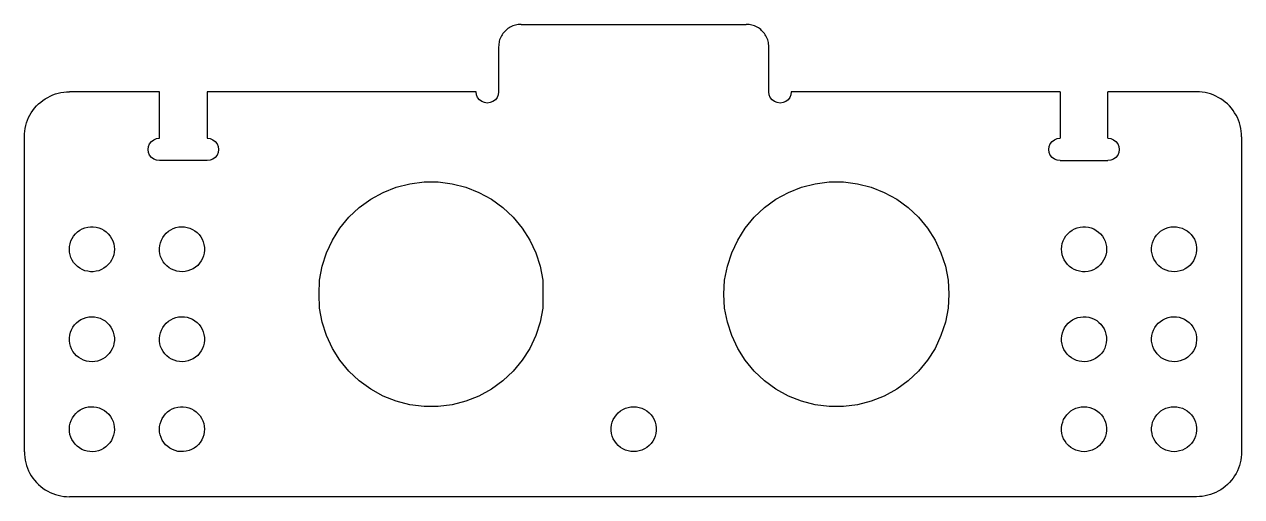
# Model space of a CAD drawing. Extents: x -14.2 to 14.2, y -6.9 to 6.9.
# Drawn here: x 0.64 to 14.16, y 1.66 to 6.91 of the extents above; entities that cross this region are included whole.
import ezdxf

# ---------------------------------------------------------------- set-up
doc = ezdxf.new("R2010")
doc.units = 0
doc.header["$MEASUREMENT"] = 0
doc.layers.get('0').update_dxf_attribs({"linetype": 'CONTINUOUS'})

msp = doc.modelspace()

# ---------------------------------------------------------------- linework, layer by layer
for p, q in [((6.079, 6.894), (6.064, 6.889)), ((6.094, 6.898), (6.079, 6.894)), ((6.109, 6.902), (6.094, 6.898)), ((6.125, 6.904), (6.109, 6.902)), ((6.141, 6.906), (6.125, 6.904)), ((6.156, 6.906), (6.141, 6.906)), ((6.156, 6.906), (8.656, 6.906)), ((8.672, 6.906), (8.656, 6.906)), ((8.688, 6.904), (8.672, 6.906)), ((8.703, 6.902), (8.688, 6.904)), ((8.718, 6.898), (8.703, 6.902)), ((8.734, 6.894), (8.718, 6.898)), ((8.748, 6.889), (8.734, 6.894)), ((5.93, 6.763), (5.924, 6.748)), ((5.937, 6.777), (5.93, 6.763)), ((5.945, 6.79), (5.937, 6.777)), ((5.954, 6.803), (5.945, 6.79)), ((5.964, 6.816), (5.954, 6.803)), ((5.974, 6.827), (5.964, 6.816)), ((5.985, 6.838), (5.974, 6.827)), ((5.997, 6.849), (5.985, 6.838)), ((6.009, 6.859), (5.997, 6.849)), ((6.022, 6.867), (6.009, 6.859)), ((6.036, 6.875), (6.022, 6.867)), ((6.05, 6.882), (6.036, 6.875)), ((6.064, 6.889), (6.05, 6.882)), ((8.763, 6.882), (8.748, 6.889)), ((8.777, 6.875), (8.763, 6.882)), ((8.79, 6.867), (8.777, 6.875)), ((8.803, 6.859), (8.79, 6.867)), ((8.816, 6.849), (8.803, 6.859)), ((8.827, 6.838), (8.816, 6.849)), ((8.838, 6.827), (8.827, 6.838)), ((8.849, 6.816), (8.838, 6.827)), ((8.859, 6.803), (8.849, 6.816)), ((8.867, 6.79), (8.859, 6.803)), ((8.875, 6.777), (8.867, 6.79)), ((8.882, 6.763), (8.875, 6.777)), ((8.889, 6.748), (8.882, 6.763)), ((5.907, 6.672), (5.906, 6.656)), ((5.906, 6.656), (5.906, 6.156)), ((5.908, 6.688), (5.907, 6.672)), ((5.911, 6.703), (5.908, 6.688)), ((5.914, 6.718), (5.911, 6.703)), ((5.918, 6.734), (5.914, 6.718)), ((5.924, 6.748), (5.918, 6.734)), ((8.894, 6.734), (8.889, 6.748)), ((8.898, 6.718), (8.894, 6.734)), ((8.902, 6.703), (8.898, 6.718)), ((8.904, 6.688), (8.902, 6.703)), ((8.906, 6.672), (8.904, 6.688)), ((8.906, 6.656), (8.906, 6.672)), ((8.906, 6.156), (8.906, 6.656)), ((0.873, 6.078), (0.9, 6.094)), ((0.9, 6.094), (0.928, 6.109)), ((0.928, 6.109), (0.957, 6.121)), ((0.957, 6.121), (0.986, 6.132)), ((0.986, 6.132), (1.016, 6.141)), ((1.016, 6.141), (1.047, 6.147)), ((1.047, 6.147), (1.078, 6.152)), ((1.078, 6.152), (1.109, 6.155)), ((1.109, 6.155), (1.141, 6.156)), ((2.141, 6.156), (1.141, 6.156)), ((2.141, 5.641), (2.141, 6.156)), ((5.656, 6.156), (2.672, 6.156)), ((2.672, 6.156), (2.672, 5.641)), ((5.661, 6.124), (5.656, 6.156)), ((5.673, 6.094), (5.661, 6.124)), ((5.693, 6.068), (5.673, 6.094)), ((5.89, 6.094), (5.87, 6.068)), ((5.902, 6.124), (5.89, 6.094)), ((5.906, 6.156), (5.902, 6.124)), ((8.911, 6.124), (8.906, 6.156)), ((8.923, 6.094), (8.911, 6.124)), ((8.943, 6.068), (8.923, 6.094)), ((9.14, 6.094), (9.12, 6.068)), ((9.152, 6.124), (9.14, 6.094)), ((9.156, 6.156), (9.152, 6.124)), ((12.141, 6.156), (9.156, 6.156)), ((12.141, 6.156), (12.141, 5.641)), ((13.656, 6.156), (12.672, 6.156)), ((12.672, 5.641), (12.672, 6.156)), ((13.688, 6.155), (13.656, 6.156)), ((13.719, 6.152), (13.688, 6.155)), ((13.75, 6.147), (13.719, 6.152)), ((13.781, 6.141), (13.75, 6.147)), ((13.811, 6.132), (13.781, 6.141)), ((13.84, 6.121), (13.811, 6.132)), ((13.869, 6.109), (13.84, 6.121)), ((13.897, 6.094), (13.869, 6.109)), ((13.924, 6.078), (13.897, 6.094)), ((0.718, 5.924), (0.736, 5.95)), ((0.736, 5.95), (0.755, 5.975)), ((0.755, 5.975), (0.776, 5.999)), ((0.776, 5.999), (0.798, 6.021)), ((0.798, 6.021), (0.822, 6.042)), ((0.822, 6.042), (0.847, 6.061)), ((0.847, 6.061), (0.873, 6.078)), ((5.719, 6.048), (5.693, 6.068)), ((5.749, 6.036), (5.719, 6.048)), ((5.781, 6.031), (5.749, 6.036)), ((5.814, 6.036), (5.781, 6.031)), ((5.844, 6.048), (5.814, 6.036)), ((5.87, 6.068), (5.844, 6.048)), ((8.969, 6.048), (8.943, 6.068)), ((8.999, 6.036), (8.969, 6.048)), ((9.031, 6.031), (8.999, 6.036)), ((9.064, 6.036), (9.031, 6.031)), ((9.094, 6.048), (9.064, 6.036)), ((9.12, 6.068), (9.094, 6.048)), ((13.95, 6.061), (13.924, 6.078)), ((13.975, 6.042), (13.95, 6.061)), ((13.999, 6.021), (13.975, 6.042)), ((14.021, 5.999), (13.999, 6.021)), ((14.042, 5.975), (14.021, 5.999)), ((14.061, 5.95), (14.042, 5.975)), ((14.078, 5.924), (14.061, 5.95)), ((0.665, 5.811), (0.676, 5.84)), ((0.676, 5.84), (0.688, 5.869)), ((0.688, 5.869), (0.702, 5.897)), ((0.702, 5.897), (0.718, 5.924)), ((14.094, 5.897), (14.078, 5.924)), ((14.109, 5.869), (14.094, 5.897)), ((14.121, 5.84), (14.109, 5.869)), ((14.132, 5.811), (14.121, 5.84)), ((0.641, 5.656), (0.642, 5.688)), ((0.642, 5.688), (0.645, 5.719)), ((0.645, 5.719), (0.649, 5.75)), ((0.649, 5.75), (0.656, 5.781)), ((0.656, 5.781), (0.665, 5.811)), ((14.141, 5.781), (14.132, 5.811)), ((14.147, 5.75), (14.141, 5.781)), ((14.152, 5.719), (14.147, 5.75)), ((14.155, 5.688), (14.152, 5.719)), ((14.156, 5.656), (14.155, 5.688)), ((0.641, 2.156), (0.641, 5.656)), ((2.016, 5.516), (2.02, 5.548)), ((2.02, 5.548), (2.032, 5.578)), ((2.032, 5.578), (2.052, 5.604)), ((2.052, 5.604), (2.078, 5.624)), ((2.078, 5.624), (2.108, 5.636)), ((2.108, 5.636), (2.141, 5.641)), ((2.672, 5.641), (2.704, 5.636)), ((2.704, 5.636), (2.734, 5.624)), ((2.734, 5.624), (2.76, 5.604)), ((2.76, 5.604), (2.78, 5.578)), ((2.78, 5.578), (2.793, 5.548)), ((2.793, 5.548), (2.797, 5.516)), ((12.016, 5.516), (12.02, 5.548)), ((12.02, 5.548), (12.032, 5.578)), ((12.032, 5.578), (12.052, 5.604)), ((12.052, 5.604), (12.078, 5.624)), ((12.078, 5.624), (12.108, 5.636)), ((12.108, 5.636), (12.141, 5.641)), ((12.672, 5.641), (12.704, 5.636)), ((12.704, 5.636), (12.734, 5.624)), ((12.734, 5.624), (12.76, 5.604)), ((12.76, 5.604), (12.78, 5.578)), ((12.78, 5.578), (12.793, 5.548)), ((12.793, 5.548), (12.797, 5.516)), ((14.156, 5.656), (14.156, 2.156)), ((2.02, 5.483), (2.016, 5.516)), ((2.032, 5.453), (2.02, 5.483)), ((2.052, 5.427), (2.032, 5.453)), ((2.078, 5.407), (2.052, 5.427)), ((2.108, 5.395), (2.078, 5.407)), ((2.734, 5.407), (2.704, 5.395)), ((2.76, 5.427), (2.734, 5.407)), ((2.78, 5.453), (2.76, 5.427)), ((2.793, 5.483), (2.78, 5.453)), ((2.797, 5.516), (2.793, 5.483)), ((12.02, 5.483), (12.016, 5.516)), ((12.032, 5.453), (12.02, 5.483)), ((12.052, 5.427), (12.032, 5.453)), ((12.078, 5.407), (12.052, 5.427)), ((12.108, 5.395), (12.078, 5.407)), ((12.734, 5.407), (12.704, 5.395)), ((12.76, 5.427), (12.734, 5.407)), ((12.78, 5.453), (12.76, 5.427)), ((12.793, 5.483), (12.78, 5.453)), ((12.797, 5.516), (12.793, 5.483)), ((2.141, 5.391), (2.108, 5.395)), ((2.672, 5.391), (2.141, 5.391)), ((2.704, 5.395), (2.672, 5.391)), ((12.141, 5.391), (12.108, 5.395)), ((12.141, 5.391), (12.672, 5.391)), ((12.704, 5.395), (12.672, 5.391)), ((4.922, 5.134), (5.078, 5.154)), ((5.078, 5.154), (5.235, 5.154)), ((5.235, 5.154), (5.39, 5.134)), ((9.422, 5.134), (9.578, 5.154)), ((9.578, 5.154), (9.735, 5.154)), ((9.735, 5.154), (9.89, 5.134)), ((4.486, 4.962), (4.624, 5.037)), ((4.624, 5.037), (4.77, 5.095)), ((4.77, 5.095), (4.922, 5.134)), ((5.39, 5.134), (5.543, 5.095)), ((5.543, 5.095), (5.688, 5.037)), ((5.688, 5.037), (5.826, 4.962)), ((8.986, 4.962), (9.124, 5.037)), ((9.124, 5.037), (9.27, 5.095)), ((9.27, 5.095), (9.422, 5.134)), ((9.89, 5.134), (10.043, 5.095)), ((10.043, 5.095), (10.188, 5.037)), ((10.188, 5.037), (10.326, 4.962)), ((4.245, 4.762), (4.359, 4.869)), ((4.359, 4.869), (4.486, 4.962)), ((5.826, 4.962), (5.953, 4.869)), ((5.953, 4.869), (6.067, 4.762)), ((8.745, 4.762), (8.859, 4.869)), ((8.859, 4.869), (8.986, 4.962)), ((10.326, 4.962), (10.453, 4.869)), ((10.453, 4.869), (10.567, 4.762)), ((4.145, 4.641), (4.245, 4.762)), ((6.067, 4.762), (6.168, 4.641)), ((8.645, 4.641), (8.745, 4.762)), ((10.567, 4.762), (10.668, 4.641)), ((1.208, 4.577), (1.231, 4.599)), ((1.231, 4.599), (1.257, 4.617)), ((1.257, 4.617), (1.284, 4.632)), ((1.284, 4.632), (1.313, 4.644)), ((1.313, 4.644), (1.344, 4.652)), ((1.344, 4.652), (1.375, 4.656)), ((1.375, 4.656), (1.406, 4.656)), ((1.406, 4.656), (1.437, 4.652)), ((1.437, 4.652), (1.468, 4.644)), ((1.468, 4.644), (1.497, 4.632)), ((1.497, 4.632), (1.525, 4.617)), ((1.525, 4.617), (1.55, 4.599)), ((1.55, 4.599), (1.573, 4.577)), ((2.216, 4.585), (2.24, 4.606)), ((2.24, 4.606), (2.266, 4.623)), ((2.266, 4.623), (2.294, 4.637)), ((2.294, 4.637), (2.324, 4.647)), ((2.324, 4.647), (2.355, 4.654)), ((2.355, 4.654), (2.386, 4.656)), ((2.386, 4.656), (2.417, 4.655)), ((2.417, 4.655), (2.448, 4.649)), ((2.448, 4.649), (2.478, 4.64)), ((2.478, 4.64), (2.507, 4.627)), ((2.507, 4.627), (2.534, 4.611)), ((2.534, 4.611), (2.558, 4.592)), ((4.061, 4.508), (4.145, 4.641)), ((6.168, 4.641), (6.252, 4.508)), ((8.561, 4.508), (8.645, 4.641)), ((10.668, 4.641), (10.752, 4.508)), ((12.225, 4.579), (12.249, 4.6)), ((12.249, 4.6), (12.274, 4.618)), ((12.274, 4.618), (12.302, 4.633)), ((12.302, 4.633), (12.331, 4.645)), ((12.331, 4.645), (12.362, 4.652)), ((12.362, 4.652), (12.393, 4.656)), ((12.393, 4.656), (12.424, 4.656)), ((12.424, 4.656), (12.455, 4.651)), ((12.455, 4.651), (12.486, 4.643)), ((12.486, 4.643), (12.515, 4.632)), ((12.515, 4.632), (12.542, 4.616)), ((12.542, 4.616), (12.567, 4.598)), ((12.567, 4.598), (12.59, 4.576)), ((13.232, 4.585), (13.256, 4.606)), ((13.256, 4.606), (13.282, 4.623)), ((13.282, 4.623), (13.31, 4.637)), ((13.31, 4.637), (13.34, 4.647)), ((13.34, 4.647), (13.371, 4.654)), ((13.371, 4.654), (13.402, 4.656)), ((13.402, 4.656), (13.433, 4.655)), ((13.433, 4.655), (13.464, 4.649)), ((13.464, 4.649), (13.494, 4.64)), ((13.494, 4.64), (13.523, 4.627)), ((13.523, 4.627), (13.55, 4.611)), ((13.55, 4.611), (13.574, 4.591)), ((1.143, 4.438), (1.148, 4.468)), ((1.148, 4.468), (1.158, 4.498)), ((1.158, 4.498), (1.172, 4.527)), ((1.172, 4.527), (1.188, 4.553)), ((1.188, 4.553), (1.208, 4.577)), ((1.573, 4.577), (1.593, 4.553)), ((1.593, 4.553), (1.61, 4.527)), ((1.61, 4.527), (1.623, 4.498)), ((1.623, 4.498), (1.633, 4.468)), ((1.633, 4.468), (1.639, 4.438)), ((2.144, 4.449), (2.151, 4.479)), ((2.151, 4.479), (2.163, 4.509)), ((2.163, 4.509), (2.177, 4.536)), ((2.177, 4.536), (2.195, 4.562)), ((2.195, 4.562), (2.216, 4.585)), ((2.558, 4.592), (2.58, 4.569)), ((2.58, 4.569), (2.599, 4.544)), ((2.599, 4.544), (2.615, 4.517)), ((2.615, 4.517), (2.627, 4.488)), ((2.627, 4.488), (2.635, 4.458)), ((3.994, 4.366), (4.061, 4.508)), ((6.252, 4.508), (6.318, 4.366)), ((8.494, 4.366), (8.561, 4.508)), ((10.752, 4.508), (10.818, 4.366)), ((12.158, 4.44), (12.165, 4.47)), ((12.165, 4.47), (12.175, 4.5)), ((12.175, 4.5), (12.188, 4.529)), ((12.188, 4.529), (12.205, 4.555)), ((12.205, 4.555), (12.225, 4.579)), ((12.59, 4.576), (12.61, 4.551)), ((12.61, 4.551), (12.626, 4.525)), ((12.626, 4.525), (12.639, 4.496)), ((12.639, 4.496), (12.649, 4.466)), ((12.649, 4.466), (12.655, 4.435)), ((13.16, 4.449), (13.167, 4.479)), ((13.167, 4.479), (13.178, 4.509)), ((13.178, 4.509), (13.193, 4.537)), ((13.193, 4.537), (13.211, 4.562)), ((13.211, 4.562), (13.232, 4.585)), ((13.574, 4.591), (13.596, 4.569)), ((13.596, 4.569), (13.615, 4.544)), ((13.615, 4.544), (13.631, 4.517)), ((13.631, 4.517), (13.643, 4.488)), ((13.643, 4.488), (13.651, 4.457)), ((1.141, 4.406), (1.143, 4.438)), ((1.143, 4.375), (1.141, 4.406)), ((1.148, 4.344), (1.143, 4.375)), ((1.158, 4.314), (1.148, 4.344)), ((1.633, 4.344), (1.623, 4.314)), ((1.639, 4.375), (1.633, 4.344)), ((1.639, 4.438), (1.641, 4.406)), ((1.641, 4.406), (1.639, 4.375)), ((2.141, 4.417), (2.144, 4.449)), ((2.141, 4.386), (2.141, 4.417)), ((2.146, 4.355), (2.141, 4.386)), ((2.154, 4.325), (2.146, 4.355)), ((2.63, 4.333), (2.619, 4.304)), ((2.637, 4.364), (2.63, 4.333)), ((2.635, 4.458), (2.64, 4.426)), ((2.64, 4.395), (2.637, 4.364)), ((2.64, 4.426), (2.64, 4.395)), ((3.946, 4.217), (3.994, 4.366)), ((6.318, 4.366), (6.367, 4.217)), ((8.446, 4.217), (8.494, 4.366)), ((10.818, 4.366), (10.867, 4.217)), ((12.156, 4.408), (12.158, 4.44)), ((12.158, 4.377), (12.156, 4.408)), ((12.164, 4.346), (12.158, 4.377)), ((12.173, 4.316), (12.164, 4.346)), ((12.648, 4.342), (12.638, 4.312)), ((12.654, 4.373), (12.648, 4.342)), ((12.656, 4.404), (12.654, 4.373)), ((12.655, 4.435), (12.656, 4.404)), ((13.157, 4.418), (13.16, 4.449)), ((13.157, 4.386), (13.157, 4.418)), ((13.162, 4.355), (13.157, 4.386)), ((13.17, 4.325), (13.162, 4.355)), ((13.645, 4.333), (13.634, 4.304)), ((13.653, 4.364), (13.645, 4.333)), ((13.651, 4.457), (13.655, 4.426)), ((13.656, 4.395), (13.653, 4.364)), ((13.655, 4.426), (13.656, 4.395)), ((1.172, 4.286), (1.158, 4.314)), ((1.188, 4.259), (1.172, 4.286)), ((1.208, 4.235), (1.188, 4.259)), ((1.231, 4.214), (1.208, 4.235)), ((1.257, 4.195), (1.231, 4.214)), ((1.284, 4.18), (1.257, 4.195)), ((1.525, 4.195), (1.497, 4.18)), ((1.55, 4.214), (1.525, 4.195)), ((1.573, 4.235), (1.55, 4.214)), ((1.593, 4.259), (1.573, 4.235)), ((1.61, 4.286), (1.593, 4.259)), ((1.623, 4.314), (1.61, 4.286)), ((2.166, 4.296), (2.154, 4.325)), ((2.182, 4.268), (2.166, 4.296)), ((2.201, 4.243), (2.182, 4.268)), ((2.223, 4.221), (2.201, 4.243)), ((2.247, 4.201), (2.223, 4.221)), ((2.274, 4.185), (2.247, 4.201)), ((2.541, 4.207), (2.515, 4.189)), ((2.565, 4.227), (2.541, 4.207)), ((2.586, 4.25), (2.565, 4.227)), ((2.604, 4.276), (2.586, 4.25)), ((2.619, 4.304), (2.604, 4.276)), ((3.916, 4.063), (3.946, 4.217)), ((6.367, 4.217), (6.396, 4.063)), ((8.416, 4.063), (8.446, 4.217)), ((10.867, 4.217), (10.896, 4.063)), ((12.186, 4.288), (12.173, 4.316)), ((12.203, 4.261), (12.186, 4.288)), ((12.223, 4.237), (12.203, 4.261)), ((12.245, 4.215), (12.223, 4.237)), ((12.27, 4.196), (12.245, 4.215)), ((12.298, 4.181), (12.27, 4.196)), ((12.538, 4.194), (12.511, 4.179)), ((12.564, 4.212), (12.538, 4.194)), ((12.587, 4.234), (12.564, 4.212)), ((12.607, 4.258), (12.587, 4.234)), ((12.624, 4.284), (12.607, 4.258)), ((12.638, 4.312), (12.624, 4.284)), ((13.182, 4.296), (13.17, 4.325)), ((13.198, 4.269), (13.182, 4.296)), ((13.216, 4.244), (13.198, 4.269)), ((13.238, 4.221), (13.216, 4.244)), ((13.263, 4.201), (13.238, 4.221)), ((13.29, 4.185), (13.263, 4.201)), ((13.557, 4.207), (13.53, 4.189)), ((13.581, 4.227), (13.557, 4.207)), ((13.602, 4.25), (13.581, 4.227)), ((13.62, 4.276), (13.602, 4.25)), ((13.634, 4.304), (13.62, 4.276)), ((1.313, 4.168), (1.284, 4.18)), ((1.344, 4.161), (1.313, 4.168)), ((1.375, 4.157), (1.344, 4.161)), ((1.406, 4.157), (1.375, 4.157)), ((1.437, 4.161), (1.406, 4.157)), ((1.468, 4.168), (1.437, 4.161)), ((1.497, 4.18), (1.468, 4.168)), ((2.303, 4.172), (2.274, 4.185)), ((2.333, 4.163), (2.303, 4.172)), ((2.364, 4.158), (2.333, 4.163)), ((2.395, 4.156), (2.364, 4.158)), ((2.426, 4.159), (2.395, 4.156)), ((2.457, 4.165), (2.426, 4.159)), ((2.487, 4.176), (2.457, 4.165)), ((2.515, 4.189), (2.487, 4.176)), ((3.915, 3.906), (3.916, 4.063)), ((6.396, 4.063), (6.397, 3.906)), ((8.406, 3.906), (8.416, 4.063)), ((10.896, 4.063), (10.905, 3.906)), ((12.327, 4.169), (12.298, 4.181)), ((12.357, 4.161), (12.327, 4.169)), ((12.388, 4.157), (12.357, 4.161)), ((12.42, 4.157), (12.388, 4.157)), ((12.451, 4.16), (12.42, 4.157)), ((12.481, 4.168), (12.451, 4.16)), ((12.511, 4.179), (12.481, 4.168)), ((13.318, 4.172), (13.29, 4.185)), ((13.348, 4.163), (13.318, 4.172)), ((13.379, 4.158), (13.348, 4.163)), ((13.411, 4.156), (13.379, 4.158)), ((13.442, 4.159), (13.411, 4.156)), ((13.473, 4.165), (13.442, 4.159)), ((13.502, 4.175), (13.473, 4.165)), ((13.53, 4.189), (13.502, 4.175)), ((3.916, 3.75), (3.915, 3.906)), ((6.397, 3.906), (6.396, 3.75)), ((8.416, 3.75), (8.406, 3.906)), ((10.905, 3.906), (10.896, 3.75)), ((1.328, 3.648), (1.358, 3.654)), ((1.358, 3.654), (1.39, 3.656)), ((1.39, 3.656), (1.421, 3.654)), ((1.421, 3.654), (1.452, 3.649)), ((2.324, 3.647), (2.354, 3.654)), ((2.354, 3.654), (2.386, 3.656)), ((2.386, 3.656), (2.417, 3.655)), ((2.417, 3.655), (2.448, 3.65)), ((2.448, 3.65), (2.478, 3.64)), ((3.946, 3.595), (3.916, 3.75)), ((6.396, 3.75), (6.367, 3.595)), ((8.446, 3.595), (8.416, 3.75)), ((10.896, 3.75), (10.867, 3.595)), ((12.337, 3.646), (12.367, 3.653)), ((12.367, 3.653), (12.398, 3.656)), ((12.398, 3.656), (12.43, 3.655)), ((12.43, 3.655), (12.461, 3.65)), ((12.461, 3.65), (12.491, 3.641)), ((13.339, 3.647), (13.369, 3.654)), ((13.369, 3.654), (13.401, 3.656)), ((13.401, 3.656), (13.432, 3.655)), ((13.432, 3.655), (13.463, 3.65)), ((13.463, 3.65), (13.493, 3.641)), ((1.164, 3.512), (1.179, 3.539)), ((1.179, 3.539), (1.197, 3.565)), ((1.197, 3.565), (1.219, 3.588)), ((1.219, 3.588), (1.243, 3.608)), ((1.243, 3.608), (1.269, 3.625)), ((1.269, 3.625), (1.298, 3.638)), ((1.298, 3.638), (1.328, 3.648)), ((1.452, 3.649), (1.482, 3.639)), ((1.482, 3.639), (1.51, 3.626)), ((1.51, 3.626), (1.537, 3.609)), ((1.537, 3.609), (1.561, 3.589)), ((1.561, 3.589), (1.583, 3.566)), ((1.583, 3.566), (1.601, 3.541)), ((1.601, 3.541), (1.616, 3.514)), ((2.162, 3.508), (2.177, 3.536)), ((2.177, 3.536), (2.195, 3.562)), ((2.195, 3.562), (2.216, 3.585)), ((2.216, 3.585), (2.24, 3.606)), ((2.24, 3.606), (2.266, 3.623)), ((2.266, 3.623), (2.294, 3.637)), ((2.294, 3.637), (2.324, 3.647)), ((2.478, 3.64), (2.507, 3.628)), ((2.507, 3.628), (2.533, 3.611)), ((2.533, 3.611), (2.558, 3.592)), ((2.558, 3.592), (2.58, 3.569)), ((2.58, 3.569), (2.599, 3.544)), ((2.599, 3.544), (2.615, 3.517)), ((2.615, 3.517), (2.627, 3.488)), ((3.994, 3.446), (3.946, 3.595)), ((6.367, 3.595), (6.318, 3.446)), ((8.494, 3.446), (8.446, 3.595)), ((10.867, 3.595), (10.818, 3.446)), ((12.177, 3.506), (12.191, 3.534)), ((12.191, 3.534), (12.209, 3.56)), ((12.209, 3.56), (12.23, 3.583)), ((12.23, 3.583), (12.253, 3.604)), ((12.253, 3.604), (12.279, 3.621)), ((12.279, 3.621), (12.307, 3.636)), ((12.307, 3.636), (12.337, 3.646)), ((12.491, 3.641), (12.52, 3.629)), ((12.52, 3.629), (12.547, 3.613)), ((12.547, 3.613), (12.572, 3.594)), ((12.572, 3.594), (12.594, 3.572)), ((12.594, 3.572), (12.613, 3.547)), ((12.613, 3.547), (12.629, 3.52)), ((12.629, 3.52), (12.641, 3.491)), ((13.178, 3.508), (13.192, 3.535)), ((13.192, 3.535), (13.21, 3.561)), ((13.21, 3.561), (13.231, 3.585)), ((13.231, 3.585), (13.255, 3.605)), ((13.255, 3.605), (13.281, 3.623)), ((13.281, 3.623), (13.309, 3.637)), ((13.309, 3.637), (13.339, 3.647)), ((13.493, 3.641), (13.522, 3.628)), ((13.522, 3.628), (13.549, 3.612)), ((13.549, 3.612), (13.573, 3.592)), ((13.573, 3.592), (13.595, 3.57)), ((13.595, 3.57), (13.614, 3.545)), ((13.614, 3.545), (13.63, 3.518)), ((13.63, 3.518), (13.642, 3.489)), ((1.141, 3.421), (1.145, 3.452)), ((1.141, 3.39), (1.141, 3.421)), ((1.145, 3.358), (1.141, 3.39)), ((1.145, 3.452), (1.153, 3.483)), ((1.153, 3.483), (1.164, 3.512)), ((1.616, 3.514), (1.628, 3.484)), ((1.628, 3.484), (1.636, 3.454)), ((1.636, 3.454), (1.64, 3.423)), ((1.64, 3.392), (1.636, 3.36)), ((1.64, 3.423), (1.64, 3.392)), ((2.141, 3.417), (2.144, 3.448)), ((2.141, 3.386), (2.141, 3.417)), ((2.146, 3.354), (2.141, 3.386)), ((2.144, 3.448), (2.151, 3.479)), ((2.151, 3.479), (2.162, 3.508)), ((2.627, 3.488), (2.635, 3.458)), ((2.635, 3.458), (2.64, 3.427)), ((2.64, 3.396), (2.637, 3.364)), ((2.64, 3.427), (2.64, 3.396)), ((4.061, 3.304), (3.994, 3.446)), ((6.318, 3.446), (6.252, 3.304)), ((8.561, 3.304), (8.494, 3.446)), ((10.818, 3.446), (10.752, 3.304)), ((12.156, 3.414), (12.159, 3.445)), ((12.157, 3.383), (12.156, 3.414)), ((12.162, 3.352), (12.157, 3.383)), ((12.159, 3.445), (12.166, 3.476)), ((12.166, 3.476), (12.177, 3.506)), ((12.641, 3.491), (12.65, 3.461)), ((12.65, 3.461), (12.655, 3.43)), ((12.656, 3.398), (12.653, 3.367)), ((12.655, 3.43), (12.656, 3.398)), ((13.156, 3.416), (13.16, 3.448)), ((13.157, 3.385), (13.156, 3.416)), ((13.162, 3.354), (13.157, 3.385)), ((13.16, 3.448), (13.167, 3.478)), ((13.167, 3.478), (13.178, 3.508)), ((13.642, 3.489), (13.651, 3.459)), ((13.651, 3.459), (13.655, 3.428)), ((13.656, 3.396), (13.653, 3.365)), ((13.655, 3.428), (13.656, 3.396)), ((1.153, 3.328), (1.145, 3.358)), ((1.165, 3.299), (1.153, 3.328)), ((1.18, 3.271), (1.165, 3.299)), ((1.199, 3.246), (1.18, 3.271)), ((1.22, 3.223), (1.199, 3.246)), ((1.584, 3.248), (1.562, 3.225)), ((1.602, 3.273), (1.584, 3.248)), ((1.617, 3.301), (1.602, 3.273)), ((1.629, 3.33), (1.617, 3.301)), ((1.636, 3.36), (1.629, 3.33)), ((2.154, 3.324), (2.146, 3.354)), ((2.167, 3.295), (2.154, 3.324)), ((2.182, 3.268), (2.167, 3.295)), ((2.201, 3.243), (2.182, 3.268)), ((2.586, 3.251), (2.565, 3.227)), ((2.604, 3.277), (2.586, 3.251)), ((2.619, 3.304), (2.604, 3.277)), ((2.63, 3.334), (2.619, 3.304)), ((2.637, 3.364), (2.63, 3.334)), ((4.145, 3.172), (4.061, 3.304)), ((6.252, 3.304), (6.168, 3.172)), ((8.645, 3.172), (8.561, 3.304)), ((10.752, 3.304), (10.668, 3.172)), ((12.171, 3.322), (12.162, 3.352)), ((12.183, 3.293), (12.171, 3.322)), ((12.199, 3.266), (12.183, 3.293)), ((12.219, 3.241), (12.199, 3.266)), ((12.604, 3.253), (12.583, 3.229)), ((12.621, 3.279), (12.604, 3.253)), ((12.636, 3.307), (12.621, 3.279)), ((12.646, 3.336), (12.636, 3.307)), ((12.653, 3.367), (12.646, 3.336)), ((13.17, 3.324), (13.162, 3.354)), ((13.182, 3.295), (13.17, 3.324)), ((13.198, 3.268), (13.182, 3.295)), ((13.217, 3.243), (13.198, 3.268)), ((13.602, 3.251), (13.581, 3.228)), ((13.62, 3.277), (13.602, 3.251)), ((13.635, 3.305), (13.62, 3.277)), ((13.646, 3.334), (13.635, 3.305)), ((13.653, 3.365), (13.646, 3.334)), ((1.244, 3.203), (1.22, 3.223)), ((1.271, 3.187), (1.244, 3.203)), ((1.299, 3.173), (1.271, 3.187)), ((1.329, 3.164), (1.299, 3.173)), ((1.36, 3.158), (1.329, 3.164)), ((1.392, 3.156), (1.36, 3.158)), ((1.423, 3.158), (1.392, 3.156)), ((1.454, 3.164), (1.423, 3.158)), ((1.484, 3.174), (1.454, 3.164)), ((1.512, 3.188), (1.484, 3.174)), ((1.538, 3.205), (1.512, 3.188)), ((1.562, 3.225), (1.538, 3.205)), ((2.223, 3.221), (2.201, 3.243)), ((2.248, 3.201), (2.223, 3.221)), ((2.275, 3.185), (2.248, 3.201)), ((2.303, 3.172), (2.275, 3.185)), ((2.333, 3.163), (2.303, 3.172)), ((2.364, 3.158), (2.333, 3.163)), ((2.396, 3.156), (2.364, 3.158)), ((2.427, 3.159), (2.396, 3.156)), ((2.458, 3.165), (2.427, 3.159)), ((2.487, 3.176), (2.458, 3.165)), ((2.515, 3.19), (2.487, 3.176)), ((2.542, 3.207), (2.515, 3.19)), ((2.565, 3.227), (2.542, 3.207)), ((4.245, 3.051), (4.145, 3.172)), ((6.168, 3.172), (6.067, 3.051)), ((8.745, 3.051), (8.645, 3.172)), ((10.668, 3.172), (10.567, 3.051)), ((12.241, 3.219), (12.219, 3.241)), ((12.266, 3.2), (12.241, 3.219)), ((12.293, 3.184), (12.266, 3.2)), ((12.322, 3.171), (12.293, 3.184)), ((12.352, 3.162), (12.322, 3.171)), ((12.383, 3.157), (12.352, 3.162)), ((12.414, 3.156), (12.383, 3.157)), ((12.445, 3.159), (12.414, 3.156)), ((12.476, 3.166), (12.445, 3.159)), ((12.505, 3.177), (12.476, 3.166)), ((12.533, 3.191), (12.505, 3.177)), ((12.559, 3.209), (12.533, 3.191)), ((12.583, 3.229), (12.559, 3.209)), ((13.239, 3.22), (13.217, 3.243)), ((13.264, 3.201), (13.239, 3.22)), ((13.291, 3.185), (13.264, 3.201)), ((13.319, 3.172), (13.291, 3.185)), ((13.35, 3.163), (13.319, 3.172)), ((13.381, 3.158), (13.35, 3.163)), ((13.412, 3.156), (13.381, 3.158)), ((13.443, 3.159), (13.412, 3.156)), ((13.474, 3.166), (13.443, 3.159)), ((13.503, 3.176), (13.474, 3.166)), ((13.532, 3.19), (13.503, 3.176)), ((13.558, 3.207), (13.532, 3.19)), ((13.581, 3.228), (13.558, 3.207)), ((4.359, 2.943), (4.245, 3.051)), ((6.067, 3.051), (5.953, 2.943)), ((8.859, 2.943), (8.745, 3.051)), ((10.567, 3.051), (10.453, 2.943)), ((4.486, 2.851), (4.359, 2.943)), ((4.624, 2.775), (4.486, 2.851)), ((5.826, 2.851), (5.688, 2.775)), ((5.953, 2.943), (5.826, 2.851)), ((8.986, 2.851), (8.859, 2.943)), ((9.124, 2.775), (8.986, 2.851)), ((10.326, 2.851), (10.188, 2.775)), ((10.453, 2.943), (10.326, 2.851)), ((4.77, 2.717), (4.624, 2.775)), ((4.922, 2.678), (4.77, 2.717)), ((5.543, 2.717), (5.39, 2.678)), ((5.688, 2.775), (5.543, 2.717)), ((9.27, 2.717), (9.124, 2.775)), ((9.422, 2.678), (9.27, 2.717)), ((10.043, 2.717), (9.89, 2.678)), ((10.188, 2.775), (10.043, 2.717)), ((1.192, 2.558), (1.212, 2.581)), ((1.212, 2.581), (1.236, 2.602)), ((1.236, 2.602), (1.261, 2.62)), ((1.261, 2.62), (1.289, 2.635)), ((1.289, 2.635), (1.319, 2.646)), ((1.319, 2.646), (1.349, 2.653)), ((1.349, 2.653), (1.38, 2.656)), ((1.38, 2.656), (1.412, 2.655)), ((1.412, 2.655), (1.443, 2.651)), ((1.443, 2.651), (1.473, 2.642)), ((1.473, 2.642), (1.502, 2.63)), ((1.502, 2.63), (1.529, 2.614)), ((1.529, 2.614), (1.554, 2.595)), ((1.554, 2.595), (1.577, 2.573)), ((1.577, 2.573), (1.596, 2.549)), ((2.188, 2.552), (2.208, 2.577)), ((2.208, 2.577), (2.231, 2.598)), ((2.231, 2.598), (2.256, 2.617)), ((2.256, 2.617), (2.283, 2.632)), ((2.283, 2.632), (2.312, 2.644)), ((2.312, 2.644), (2.343, 2.652)), ((2.343, 2.652), (2.374, 2.656)), ((2.374, 2.656), (2.405, 2.656)), ((2.405, 2.656), (2.437, 2.652)), ((2.437, 2.652), (2.467, 2.644)), ((2.467, 2.644), (2.496, 2.633)), ((2.496, 2.633), (2.524, 2.618)), ((2.524, 2.618), (2.549, 2.6)), ((2.549, 2.6), (2.572, 2.578)), ((2.572, 2.578), (2.592, 2.554)), ((5.078, 2.659), (4.922, 2.678)), ((5.235, 2.659), (5.078, 2.659)), ((5.39, 2.678), (5.235, 2.659)), ((7.214, 2.566), (7.235, 2.588)), ((7.235, 2.588), (7.259, 2.609)), ((7.259, 2.609), (7.286, 2.625)), ((7.286, 2.625), (7.314, 2.639)), ((7.314, 2.639), (7.344, 2.648)), ((7.344, 2.648), (7.375, 2.654)), ((7.375, 2.654), (7.406, 2.656)), ((7.406, 2.656), (7.438, 2.654)), ((7.438, 2.654), (7.468, 2.648)), ((7.468, 2.648), (7.498, 2.639)), ((7.498, 2.639), (7.527, 2.625)), ((7.527, 2.625), (7.553, 2.609)), ((7.553, 2.609), (7.577, 2.588)), ((7.577, 2.588), (7.599, 2.566)), ((9.578, 2.659), (9.422, 2.678)), ((9.735, 2.659), (9.578, 2.659)), ((9.89, 2.678), (9.735, 2.659)), ((12.214, 2.566), (12.236, 2.589)), ((12.236, 2.589), (12.26, 2.609)), ((12.26, 2.609), (12.286, 2.626)), ((12.286, 2.626), (12.315, 2.639)), ((12.315, 2.639), (12.345, 2.649)), ((12.345, 2.649), (12.376, 2.654)), ((12.376, 2.654), (12.407, 2.656)), ((12.407, 2.656), (12.438, 2.654)), ((12.438, 2.654), (12.469, 2.648)), ((12.469, 2.648), (12.499, 2.638)), ((12.499, 2.638), (12.527, 2.625)), ((12.527, 2.625), (12.554, 2.608)), ((12.554, 2.608), (12.578, 2.588)), ((12.578, 2.588), (12.599, 2.565)), ((13.214, 2.566), (13.235, 2.588)), ((13.235, 2.588), (13.259, 2.609)), ((13.259, 2.609), (13.286, 2.625)), ((13.286, 2.625), (13.314, 2.639)), ((13.314, 2.639), (13.344, 2.648)), ((13.344, 2.648), (13.375, 2.654)), ((13.375, 2.654), (13.406, 2.656)), ((13.406, 2.656), (13.438, 2.654)), ((13.438, 2.654), (13.468, 2.648)), ((13.468, 2.648), (13.498, 2.639)), ((13.498, 2.639), (13.527, 2.625)), ((13.527, 2.625), (13.553, 2.609)), ((13.553, 2.609), (13.577, 2.588)), ((13.577, 2.588), (13.599, 2.566)), ((1.141, 2.412), (1.143, 2.443)), ((1.143, 2.443), (1.15, 2.474)), ((1.15, 2.474), (1.16, 2.503)), ((1.16, 2.503), (1.174, 2.532)), ((1.174, 2.532), (1.192, 2.558)), ((1.596, 2.549), (1.612, 2.522)), ((1.612, 2.522), (1.625, 2.493)), ((1.625, 2.493), (1.634, 2.463)), ((1.634, 2.463), (1.639, 2.432)), ((2.141, 2.405), (2.142, 2.437)), ((2.142, 2.437), (2.148, 2.467)), ((2.148, 2.467), (2.158, 2.497)), ((2.158, 2.497), (2.171, 2.526)), ((2.171, 2.526), (2.188, 2.552)), ((2.592, 2.554), (2.609, 2.528)), ((2.609, 2.528), (2.623, 2.499)), ((2.623, 2.499), (2.633, 2.469)), ((2.633, 2.469), (2.639, 2.439)), ((2.639, 2.439), (2.641, 2.407)), ((7.157, 2.422), (7.161, 2.453)), ((7.161, 2.453), (7.168, 2.484)), ((7.168, 2.484), (7.18, 2.513)), ((7.18, 2.513), (7.195, 2.54)), ((7.195, 2.54), (7.214, 2.566)), ((7.599, 2.566), (7.617, 2.54)), ((7.617, 2.54), (7.632, 2.513)), ((7.632, 2.513), (7.644, 2.484)), ((7.644, 2.484), (7.652, 2.453)), ((7.652, 2.453), (7.656, 2.422)), ((12.157, 2.423), (12.161, 2.454)), ((12.161, 2.454), (12.169, 2.484)), ((12.169, 2.484), (12.18, 2.513)), ((12.18, 2.513), (12.195, 2.541)), ((12.195, 2.541), (12.214, 2.566)), ((12.599, 2.565), (12.618, 2.54)), ((12.618, 2.54), (12.633, 2.512)), ((12.633, 2.512), (12.644, 2.483)), ((12.644, 2.483), (12.652, 2.452)), ((12.652, 2.452), (12.656, 2.421)), ((13.157, 2.422), (13.161, 2.453)), ((13.161, 2.453), (13.168, 2.484)), ((13.168, 2.484), (13.18, 2.513)), ((13.18, 2.513), (13.195, 2.54)), ((13.195, 2.54), (13.214, 2.566)), ((13.599, 2.566), (13.617, 2.54)), ((13.617, 2.54), (13.632, 2.513)), ((13.632, 2.513), (13.644, 2.484)), ((13.644, 2.484), (13.652, 2.453)), ((13.652, 2.453), (13.656, 2.422)), ((1.142, 2.38), (1.141, 2.412)), ((1.147, 2.349), (1.142, 2.38)), ((1.156, 2.319), (1.147, 2.349)), ((1.169, 2.291), (1.156, 2.319)), ((1.621, 2.309), (1.607, 2.281)), ((1.631, 2.339), (1.621, 2.309)), ((1.638, 2.369), (1.631, 2.339)), ((1.641, 2.401), (1.638, 2.369)), ((1.639, 2.432), (1.641, 2.401)), ((2.143, 2.374), (2.141, 2.405)), ((2.149, 2.343), (2.143, 2.374)), ((2.159, 2.313), (2.149, 2.343)), ((2.172, 2.285), (2.159, 2.313)), ((2.623, 2.315), (2.61, 2.287)), ((2.633, 2.345), (2.623, 2.315)), ((2.639, 2.376), (2.633, 2.345)), ((2.641, 2.407), (2.639, 2.376)), ((7.157, 2.391), (7.157, 2.422)), ((7.161, 2.359), (7.157, 2.391)), ((7.168, 2.329), (7.161, 2.359)), ((7.18, 2.3), (7.168, 2.329)), ((7.195, 2.272), (7.18, 2.3)), ((7.632, 2.3), (7.617, 2.272)), ((7.644, 2.329), (7.632, 2.3)), ((7.652, 2.359), (7.644, 2.329)), ((7.656, 2.391), (7.652, 2.359)), ((7.656, 2.422), (7.656, 2.391)), ((12.157, 2.391), (12.157, 2.423)), ((12.161, 2.36), (12.157, 2.391)), ((12.168, 2.33), (12.161, 2.36)), ((12.18, 2.3), (12.168, 2.33)), ((12.195, 2.273), (12.18, 2.3)), ((12.632, 2.299), (12.617, 2.272)), ((12.644, 2.328), (12.632, 2.299)), ((12.652, 2.359), (12.644, 2.328)), ((12.656, 2.39), (12.652, 2.359)), ((12.656, 2.421), (12.656, 2.39)), ((13.157, 2.391), (13.157, 2.422)), ((13.161, 2.359), (13.157, 2.391)), ((13.168, 2.329), (13.161, 2.359)), ((13.18, 2.3), (13.168, 2.329)), ((13.195, 2.272), (13.18, 2.3)), ((13.632, 2.3), (13.617, 2.272)), ((13.644, 2.329), (13.632, 2.3)), ((13.652, 2.359), (13.644, 2.329)), ((13.656, 2.391), (13.652, 2.359)), ((13.656, 2.422), (13.656, 2.391)), ((1.185, 2.264), (1.169, 2.291)), ((1.205, 2.239), (1.185, 2.264)), ((1.227, 2.217), (1.205, 2.239)), ((1.252, 2.198), (1.227, 2.217)), ((1.279, 2.182), (1.252, 2.198)), ((1.308, 2.17), (1.279, 2.182)), ((1.338, 2.162), (1.308, 2.17)), ((1.463, 2.167), (1.432, 2.16)), ((1.492, 2.178), (1.463, 2.167)), ((1.52, 2.192), (1.492, 2.178)), ((1.546, 2.21), (1.52, 2.192)), ((1.569, 2.231), (1.546, 2.21)), ((1.59, 2.255), (1.569, 2.231)), ((1.607, 2.281), (1.59, 2.255)), ((2.189, 2.259), (2.172, 2.285)), ((2.209, 2.234), (2.189, 2.259)), ((2.232, 2.213), (2.209, 2.234)), ((2.257, 2.195), (2.232, 2.213)), ((2.285, 2.18), (2.257, 2.195)), ((2.314, 2.168), (2.285, 2.18)), ((2.345, 2.16), (2.314, 2.168)), ((2.469, 2.169), (2.438, 2.161)), ((2.498, 2.18), (2.469, 2.169)), ((2.525, 2.196), (2.498, 2.18)), ((2.551, 2.214), (2.525, 2.196)), ((2.574, 2.236), (2.551, 2.214)), ((2.593, 2.26), (2.574, 2.236)), ((2.61, 2.287), (2.593, 2.26)), ((7.214, 2.247), (7.195, 2.272)), ((7.235, 2.224), (7.214, 2.247)), ((7.259, 2.204), (7.235, 2.224)), ((7.286, 2.187), (7.259, 2.204)), ((7.314, 2.174), (7.286, 2.187)), ((7.344, 2.164), (7.314, 2.174)), ((7.375, 2.158), (7.344, 2.164)), ((7.468, 2.164), (7.438, 2.158)), ((7.498, 2.174), (7.468, 2.164)), ((7.527, 2.187), (7.498, 2.174)), ((7.553, 2.204), (7.527, 2.187)), ((7.577, 2.224), (7.553, 2.204)), ((7.599, 2.247), (7.577, 2.224)), ((7.617, 2.272), (7.599, 2.247)), ((12.213, 2.247), (12.195, 2.273)), ((12.235, 2.224), (12.213, 2.247)), ((12.259, 2.204), (12.235, 2.224)), ((12.285, 2.187), (12.259, 2.204)), ((12.314, 2.174), (12.285, 2.187)), ((12.343, 2.164), (12.314, 2.174)), ((12.374, 2.158), (12.343, 2.164)), ((12.468, 2.164), (12.437, 2.158)), ((12.498, 2.174), (12.468, 2.164)), ((12.526, 2.187), (12.498, 2.174)), ((12.553, 2.204), (12.526, 2.187)), ((12.577, 2.224), (12.553, 2.204)), ((12.598, 2.246), (12.577, 2.224)), ((12.617, 2.272), (12.598, 2.246)), ((13.214, 2.247), (13.195, 2.272)), ((13.235, 2.224), (13.214, 2.247)), ((13.259, 2.204), (13.235, 2.224)), ((13.286, 2.187), (13.259, 2.204)), ((13.314, 2.174), (13.286, 2.187)), ((13.344, 2.164), (13.314, 2.174)), ((13.375, 2.158), (13.344, 2.164)), ((13.468, 2.164), (13.438, 2.158)), ((13.498, 2.174), (13.468, 2.164)), ((13.527, 2.187), (13.498, 2.174)), ((13.553, 2.204), (13.527, 2.187)), ((13.577, 2.224), (13.553, 2.204)), ((13.599, 2.247), (13.577, 2.224)), ((13.617, 2.272), (13.599, 2.247)), ((0.641, 2.156), (0.642, 2.125)), ((0.642, 2.125), (0.645, 2.094)), ((0.645, 2.094), (0.649, 2.063)), ((0.649, 2.063), (0.656, 2.032)), ((0.656, 2.032), (0.665, 2.002)), ((1.369, 2.157), (1.338, 2.162)), ((1.401, 2.156), (1.369, 2.157)), ((1.432, 2.16), (1.401, 2.156)), ((2.376, 2.157), (2.345, 2.16)), ((2.407, 2.157), (2.376, 2.157)), ((2.438, 2.161), (2.407, 2.157)), ((7.406, 2.157), (7.375, 2.158)), ((7.438, 2.158), (7.406, 2.157)), ((12.406, 2.156), (12.374, 2.158)), ((12.437, 2.158), (12.406, 2.156)), ((13.406, 2.156), (13.375, 2.158)), ((13.438, 2.158), (13.406, 2.156)), ((14.141, 2.032), (14.132, 2.002)), ((14.147, 2.063), (14.141, 2.032)), ((14.152, 2.094), (14.147, 2.063)), ((14.155, 2.125), (14.152, 2.094)), ((14.156, 2.156), (14.155, 2.125)), ((0.665, 2.002), (0.676, 1.972)), ((0.676, 1.972), (0.688, 1.943)), ((0.688, 1.943), (0.702, 1.915)), ((0.702, 1.915), (0.718, 1.888)), ((14.094, 1.915), (14.078, 1.888)), ((14.109, 1.943), (14.094, 1.915)), ((14.121, 1.972), (14.109, 1.943)), ((14.132, 2.002), (14.121, 1.972)), ((0.718, 1.888), (0.736, 1.862)), ((0.736, 1.862), (0.755, 1.838)), ((0.755, 1.838), (0.776, 1.814)), ((0.776, 1.814), (0.798, 1.792)), ((0.798, 1.792), (0.822, 1.771)), ((0.822, 1.771), (0.847, 1.752)), ((13.975, 1.771), (13.95, 1.752)), ((13.999, 1.792), (13.975, 1.771)), ((14.021, 1.814), (13.999, 1.792)), ((14.042, 1.838), (14.021, 1.814)), ((14.061, 1.862), (14.042, 1.838)), ((14.078, 1.888), (14.061, 1.862)), ((0.847, 1.752), (0.873, 1.734)), ((0.873, 1.734), (0.9, 1.718)), ((0.9, 1.718), (0.928, 1.704)), ((0.928, 1.704), (0.957, 1.691)), ((0.957, 1.691), (0.986, 1.681)), ((0.986, 1.681), (1.016, 1.672)), ((1.016, 1.672), (1.047, 1.665)), ((1.047, 1.665), (1.078, 1.66)), ((1.078, 1.66), (1.109, 1.657)), ((1.109, 1.657), (1.141, 1.656)), ((13.656, 1.656), (1.141, 1.656)), ((13.688, 1.657), (13.656, 1.656)), ((13.719, 1.66), (13.688, 1.657)), ((13.75, 1.665), (13.719, 1.66)), ((13.781, 1.672), (13.75, 1.665)), ((13.811, 1.681), (13.781, 1.672)), ((13.84, 1.691), (13.811, 1.681)), ((13.869, 1.704), (13.84, 1.691)), ((13.897, 1.718), (13.869, 1.704)), ((13.924, 1.734), (13.897, 1.718)), ((13.95, 1.752), (13.924, 1.734))]:
    msp.add_line(p, q)

doc.saveas('drawing.dxf')
